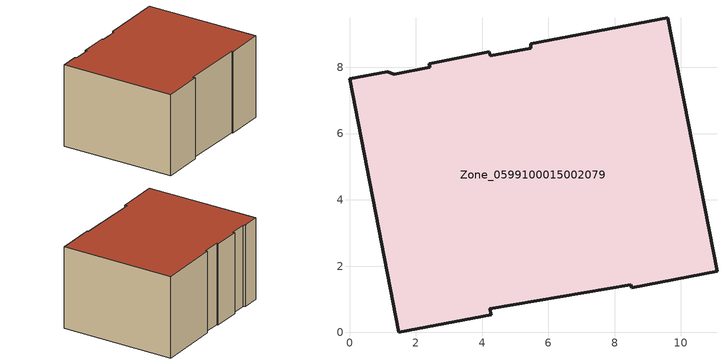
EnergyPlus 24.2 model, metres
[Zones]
Zone_0599100015002079
 floor ground (C_G): 1.35,7.79 2.43,8 2.4,8.11 4.22,8.46 4.25,8.34 5.47,8.57 5.47,8.7 9.61,9.5 11.09,1.85 8.51,1.35 8.49,1.44 4.23,0.71 4.27,0.54 1.48,0 0,7.65 1.15,7.87 z1.06
 wall outside (C_F): 11.09,1.85 9.61,9.5 5.47,8.7 5.47,8.57 4.25,8.34 4.22,8.46 2.4,8.11 2.43,8 1.35,7.79 1.15,7.87 0,7.65 1.48,0 4.27,0.54 4.23,0.71 8.49,1.44 8.51,1.35 11.09,1.85 z1.06:6.64
 roof outside (C_R): 2.43,8 1.35,7.79 1.15,7.87 0,7.65 1.48,0 4.27,0.54 4.23,0.71 8.49,1.44 8.51,1.35 11.09,1.85 9.61,9.5 5.47,8.7 5.47,8.57 4.25,8.34 4.22,8.46 2.4,8.11 z6.64
[BUILDING]
Pand.0599100015002079: North Axis=0; Terrain=City; Loads Convergence Tolerance Value=0.04; Temperature Convergence Tolerance Value=0.4; Solar Distribution=FullExterior; Maximum Number of Warmup Days=25; Minimum Number of Warmup Days=1
[Site:Location]
Rotterdam.The.Hague.AP_ZH_NLD Design_Conditions: Latitude=51.96; Longitude=4.45; Time Zone=1; Elevation=-4.5
[SITE:GROUNDTEMPERATURE:BUILDINGSURFACE]
18, 18, 18, 18, 18, 18, 18, 18, 18, 18, 18, 18
[MATERIAL] Thermal Absorptance=0.9; Solar Absorptance=0.7; Visible Absorptance=0.7
Name | Roughness | Thickness | Conductivity | Density | Specific Heat
G.D.1965 | MediumSmooth | 0.15 | 1 | 540 | 1210
F.D.1965 | Rough | 0.3 | 0.857143 | 1920 | 840
R.D.1965 | MediumRough | 0.2 | 0.08 | 1500 | 1000
[CONSTRUCTION]
C_G: G.D.1965
C_F: F.D.1965
C_R: R.D.1965
[ZONE]
Zone_0599100015002079: Type=1; Multiplier=1; Ceiling Height=Autocalculate; Volume=Autocalculate; Floor Area=autocalculate; Part of Total Floor Area=Yes
[ZONEINFILTRATION:DESIGNFLOWRATE]
Infil_Zone_0599100015002079: Zone or ZoneList or Space or SpaceList=Zone_0599100015002079; Schedule=AlwaysOn; Design Flow Rate Calculation Method=Flow/Area; Flow Rate per Floor Area=0.0042; Constant Term Coefficient=1; Temperature Term Coefficient=0; Velocity Term Coefficient=0; Velocity Squared Term Coefficient=0
[HVACTEMPLATE:ZONE:IDEALLOADSAIRSYSTEM]
Zone_0599100015002079: Maximum Heating Supply Air Temperature=50; Minimum Cooling Supply Air Temperature=13; Maximum Heating Supply Air Humidity Ratio=0.0156; Minimum Cooling Supply Air Humidity Ratio=0.0077; Heating Limit=NoLimit; Cooling Limit=NoLimit; Dehumidification Control Type=ConstantSensibleHeatRatio; Cooling Sensible Heat Ratio=0.7; Dehumidification Setpoint=60; Humidification Control Type=None; Humidification Setpoint=30; Outdoor Air Method=None; Outdoor Air Flow Rate per Person=0.00944; Outdoor Air Flow Rate per Zone Floor Area=0; Outdoor Air Flow Rate per Zone=0; Demand Controlled Ventilation Type=None; Outdoor Air Economizer Type=NoEconomizer; Heat Recovery Type=None; Sensible Heat Recovery Effectiveness=0.7; Latent Heat Recovery Effectiveness=0.65
[ZONECONTROL:THERMOSTAT]
ThermostatControl_Zone_0599100015002079: Zone or ZoneList=Zone_0599100015002079; Control Type Schedule=DualSetpointControlType; Control 1=Thermostat_Zone_0599100015002079; Temperature Difference Between Cutout And Setpoint=0
[THERMOSTATSETPOINT:DUALSETPOINT]
Thermostat_Zone_0599100015002079: Heating Setpoint Temperature Schedule=HeatingSetpoint_Zone_0599100015002079; Cooling Setpoint Temperature Schedule=CoolingSetpoint_Zone_0599100015002079
[SCHEDULE:COMPACT]
HeatingSetpoint_Zone_0599100015002079: Through: 12/31, For: AllDays, Until: 24:00, 21
CoolingSetpoint_Zone_0599100015002079: Through: 12/31, For: AllDays, Until: 24:00, 24
DualSetpointControlType: Through: 12/31, For: AllDays, Until: 24:00, 4
AlwaysOn: Through: 12/31, For: AllDays, Until: 24:00, 1
